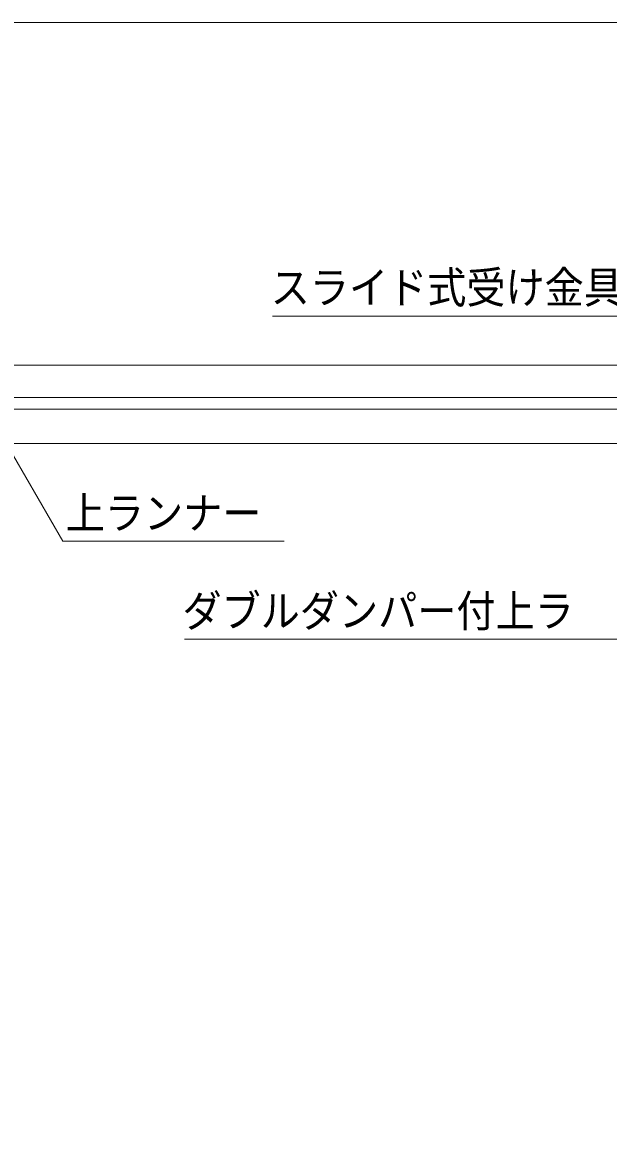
# Model space of a CAD drawing. Units: millimetres, scale not verified. Extents: x -6062 to 6062, y -3045 to 3045.
# Drawn here: x -3206 to -2608, y -306 to 850 of the extents above; entities that cross this region are included whole.
import ezdxf
from ezdxf.enums import TextEntityAlignment as Align

# ---------------------------------------------------------------- set-up
doc = ezdxf.new("R2010")
doc.units = ezdxf.units.MM
doc.header["$LTSCALE"] = 20
for name, color, linetype, lineweight in [('0-0_3一般', 7, 'Continuous', 9), ('0-1_2寸法-3', 7, 'Continuous', 9), ('0-2_2寸法-1', 7, 'Continuous', 9)]:
    doc.layers.add(name, color=color, linetype=linetype, lineweight=lineweight)
doc.styles.add('ＭＳ ゴシック', font='')
doc.styles.get('ＭＳ ゴシック').set_extended_font_data('MS Gothic')

# ---------------------------------------------------------------- blocks, each defined once
blk = doc.blocks.new('グループ-61')
at = {"layer": '0-0_3一般'}
blk.add_line((-55696.5, 10000), (-4456.5, 10000), dxfattribs=at)
blk = doc.blocks.new('グループ-62')
at = {"layer": '0-0_3一般'}
for p, q in [((-6330, 9340), (-54000, 9340)), ((-30000, 8400), (-6640, 8400))]:
    blk.add_line(p, q, dxfattribs=at)
for points in [[(-53990, 9860), (-53990, 10000), (-6330, 10000), (-6330, 9340)], [(-30320, -36740), (-30320, 9100), (-6320, 9100)]]:
    blk.add_lwpolyline(points, dxfattribs=at)
blk = doc.blocks.new('グループ-63')
at = {"layer": '0-0_3一般'}
for name in ['グループ-61', 'グループ-62']:
    blk.add_blockref(name, (0, 0), dxfattribs=at)

msp = doc.modelspace()

# ---------------------------------------------------------------- linework, layer by layer
at = {"layer": '0-1_2寸法-3'}
for points in [[(-2951.13, 550), (-2349.21, 550), (-2176, 650)], [(-2939.44, 320), (-3165.36, 320), (-3253.6, 472.84)], [(-3041.06, 220), (-2442.22, 220), (-2295.98, 473.3)]]:
    msp.add_lwpolyline(points, dxfattribs=at)
at = {"layer": '0-2_2寸法-1'}
msp.add_line((-2109.21, 850), (-4474.79, 850), dxfattribs=at)

# ---------------------------------------------------------------- block references
at = {"layer": '0-0_3一般', "xscale": 0.05, "yscale": 0.05}
msp.add_blockref('グループ-63', (-1787.5, 0), dxfattribs=at)

# ---------------------------------------------------------------- texts
at = {"layer": '0-1_2寸法-3', "style": 'ＭＳ ゴシック', "width": 0.9}
for s, p in [('スライド式受け金具取付位置', (-2953.06, 553.34)), ('上ランナー', (-3162.33, 322.77)), ('ダブルダンパー付上ラ', (-3043.16, 222.77))]:
    msp.add_text(s, height=32.55, dxfattribs=at).set_placement(p, align=Align.BOTTOM_LEFT)

doc.saveas('drawing.dxf')
